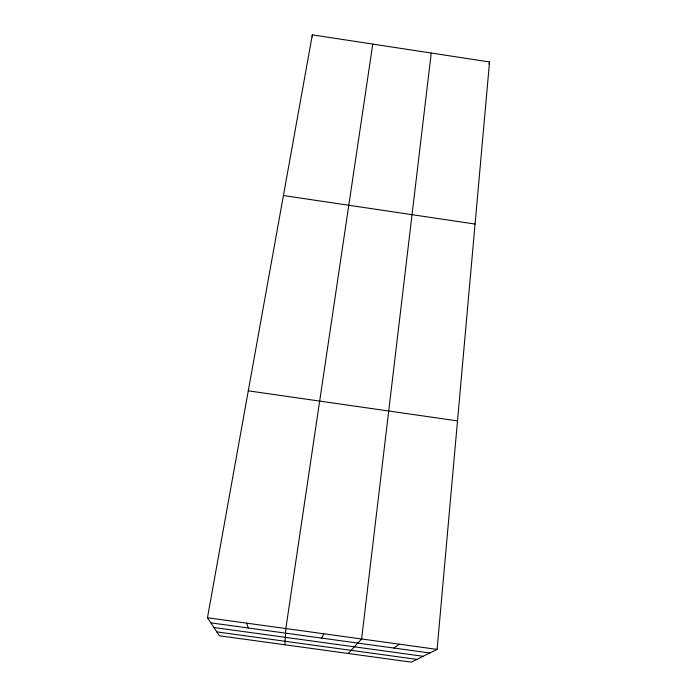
<?xml version="1.0" encoding="UTF-8"?>
<svg xmlns="http://www.w3.org/2000/svg" width="697" height="697" viewBox="0 0 697 697"><rect width="100%" height="100%" fill="white"/><g stroke="black" fill="none" stroke-linecap="round" stroke-linejoin="round"><path stroke-width="1.05" d="M312.239 36.95L312.334 34.85L489.538 61.955L437.097 649.386L411.352 662.15L219.389 635.786L207.462 617.751L312.334 34.85M284.864 644.777L285.84 628.546L372.764 44.094M431.243 53.042L361.612 638.992L348.212 653.481M488.911 63.967L489.538 61.955M321.726 638.121L323.765 633.773M393.849 648.044L399.39 644.194M207.462 617.751L437.097 649.386M210.834 622.857L429.814 652.993M213.918 627.509L423.175 656.286M216.811 631.883L416.919 659.388M248.289 390.834L457.493 420.892M283.426 195.535L475.066 224.051M246.686 623.153L248.237 628.006"/></g></svg>
